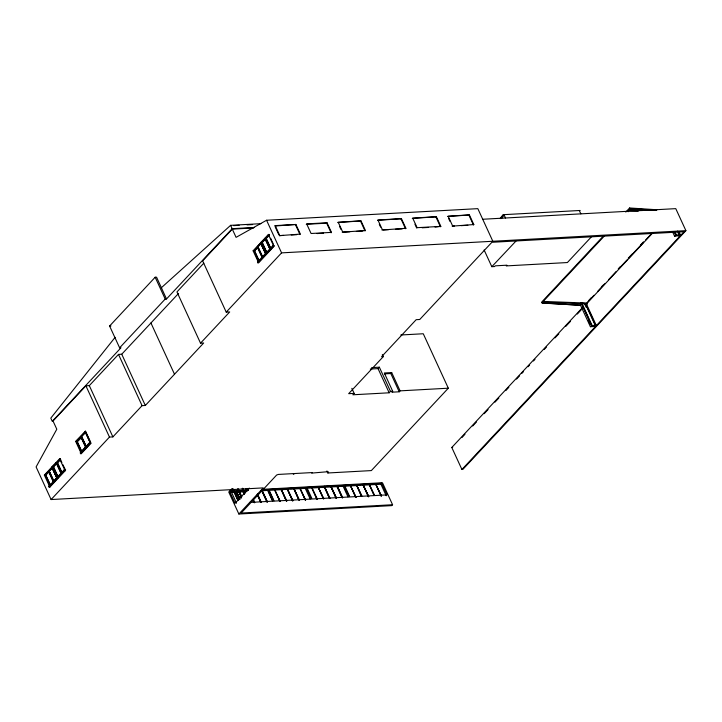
<?xml version="1.0" encoding="UTF-8"?>
<svg xmlns="http://www.w3.org/2000/svg" width="722" height="722" viewBox="0 0 722 722"><rect width="100%" height="100%" fill="white"/><g stroke="black" fill="none" stroke-linecap="round" stroke-linejoin="round"><path stroke-width="1.08" d="M500.499 218.622L503.252 215.111L504.146 215.066L501.384 218.576M500.31 218.225L503.063 214.705L580.118 210.472L579.495 210.923L580.84 213.847M115.123 337.336L50.793 418.137L52.264 421.323L121.007 347.742L119.626 347.823L109.6 326.019L155.167 277.239L156.557 277.167L166.502 298.971L165.203 299.043L119.626 347.823M260.886 223.676L230.625 225.336L161.34 287.744M166.502 298.971L232.168 228.684L254.586 227.457M178.587 293.385L121.747 354.213L118.498 354.394L89.311 385.629L85.9 385.819L53.022 421.007L56.803 429.22L36.1 466.935L51.1 499.552L263.277 487.892L238.865 514.019L228.748 492.025L231.798 488.758M253.648 227.953L232.294 229.127L202.638 260.868L226.221 312.121L229.713 311.931L200.526 343.167L176.953 291.914L203.83 263.142M295.921 224.47L275.199 225.616L274.82 226.022L295.921 224.47L300.352 234.099L279.243 235.643L283.602 235.408M268.367 234.47L273.891 246.473L258.638 262.799L257.907 262.835L257.537 262.041L258.268 262.005L253.115 250.787L268.367 234.47L269.261 234.415L265.561 238.368L264.667 238.422M262.537 258.016L257.384 246.798L261.084 242.836M80.656 453.687L81.306 453.651L75.711 441.476L85.575 431.233L90.801 442.595L89.826 442.64L90.205 443.47L80.656 453.687L80.277 452.865L90.142 442.252L85.512 432.55L89.979 442.261L86.135 446.367L81.667 436.657L85.674 432.541M266.129 253.593L260.976 242.375L265.317 238.386L270.479 249.604M65.666 469.932L64.041 470.022L48.789 486.339L49.15 487.133L49.881 487.097L44.358 475.085L59.61 458.768L60.504 458.714L56.812 462.667L55.919 462.721M253.115 250.787L253.927 250.742L257.628 246.789L262.312 256.978M86.026 447.703L80.81 436.35L85.575 431.233M53.789 482.314L48.627 471.096L52.327 467.134L51.758 467.161L56.921 478.379L57.381 477.892L52.219 466.674L56.569 462.685L61.253 472.874M75.711 441.476L80.81 436.35M254.397 250.823L257.628 247.529L254.397 250.823L259.144 261.156M264.288 255.407L262.591 257.059L257.916 246.906L261.156 243.612L265.353 252.745M266.779 252.682L262.104 242.529L265.236 239.181L270.064 249.325L265.236 239.181M44.358 475.085L45.17 475.04L48.87 471.078L53.563 481.276M262.104 242.529L265.398 239.172M266.093 238.504L269.387 235.155L266.093 238.504L270.804 248.747M52.237 467.91L56.912 478.063L53.834 481.357L49.168 471.204L52.237 467.91L56.605 477.043M45.639 475.121L48.879 471.827L45.639 475.121L50.558 485.446L45.802 475.112M49.168 471.204L52.399 467.91M53.356 466.827L56.641 463.47L61.316 473.623L58.022 476.98L53.356 466.827L56.641 463.47M62.047 473.045L57.345 462.802L60.468 459.454L61.884 462.531M57.345 462.802L60.63 459.445M77.11 441.783L81.36 437.487L77.11 441.783L81.613 451.584L85.864 447.288M257.537 262.041L272.79 245.724L274.414 245.633M262.591 257.059L265.66 253.765M271.427 248.079L273.304 246.067M272.221 247.402L273.467 246.058M81.613 451.584L85.62 447.297L81.117 437.505M257.907 262.835L273.16 246.509L273.891 246.473M56.307 478.876L53.997 481.348L49.331 471.195M49.15 487.133L64.402 470.807L65.133 470.771L59.61 458.768M49.881 487.097L65.133 470.771M81.306 453.651L90.855 443.434L85.25 431.251M51.1 499.552L109.473 437.081L112.885 436.891L142.072 405.656L145.321 405.475L203.694 342.995L200.526 343.167M226.221 312.121L281.571 252.871L685.9 230.652L675.774 208.64L482.711 219.253M326.66 223.17L327.039 222.764L331.47 232.385L331.082 232.8L326.66 223.17L306.263 224.298M342.219 232.186L365.422 230.517L361 220.896L338.176 222.15L342.598 231.771M337.788 222.566L361 220.896M381.938 230.002L405.89 228.296L401.459 218.676L377.895 219.966L382.326 229.587M377.516 220.381L401.459 218.676M405.89 228.296L405.502 228.703L401.08 219.082M412.289 218.468L436.404 216.753L440.826 226.374L435.05 227.078M452.532 225.733L448.1 216.113L469.39 214.939L473.812 224.56L452.143 226.139L454.382 226.022M447.721 216.519L469.39 214.939M473.812 224.56L473.433 224.975L469.011 215.346M245.841 488.893L246.725 490.825L235.074 503.297L229.749 491.718L231.933 489.381M233.414 489.254L230.417 492.458L246.843 491.556M239.749 499.416L236.247 491.276L239.776 498.234M242.908 491.077L243.955 494.083M249.28 488.09L247.095 490.428L246.211 488.505M382.326 354.592L383.274 356.641L348.663 393.68L354.15 393.382L351.84 388.346M354.15 393.382L352.832 394.79L389.167 392.795L390.485 391.387L392.705 391.261L384.303 372.985L391.694 372.579L400.096 390.855L399.221 391.793L391.829 392.199L392.705 391.261M370.332 369.032L378.039 368.608L379.357 367.2L390.485 391.387M261.075 490.779L267.645 490.418L268.467 489.534L273.791 501.113L249.704 502.44M279.847 501.546L274.513 489.417L280.335 501.357M274.838 489.399L274.351 489.597M286.345 501.194L281.011 489.065L286.833 500.996M280.849 489.236L281.336 489.047M384.483 373.87L390.819 373.518L391.694 372.579M292.518 500.851L287.185 488.722L293.015 500.662M287.022 488.902L287.509 488.704M299.504 500.301L293.683 488.361L298.556 499.498M294.007 488.343L299.341 500.481M305.189 500.156L299.856 488.027L305.677 499.967M300.181 488.009L299.693 488.198M269.107 490.346L305.271 488.352L306.092 487.476L311.417 499.046L274.152 501.095L268.837 489.525L306.092 487.476M306.805 487.449L305.975 488.325L343.13 486.285L343.961 485.401L349.277 496.962L312.121 499.001L306.805 487.449L343.961 485.401M317.31 499.019L311.489 487.079L316.823 499.218M326.931 470.952L327.86 472.982L328.618 472.17L327.391 472.233L327.878 471.71L311.633 473.1L312.121 472.576L295.145 473.506L293.331 474.11L293.827 473.578L278.322 474.435L276.661 475.022L241.121 513.062L392.578 504.741L382.461 482.738L263.539 489.272M323.808 498.667L317.987 486.727L323.321 498.857M329.99 498.324L324.16 486.384L329.494 498.514M324.485 486.366L329.819 498.496M336.479 497.963L330.658 486.032L335.992 498.162M330.983 486.014L336.317 498.144M344.565 485.383L343.735 486.267L380.918 484.227L381.739 483.343L387.055 494.886L349.872 496.935L344.565 485.383L381.739 483.343M355.648 497.449L350.314 485.319L356.136 497.25M350.639 485.301L350.152 485.491M361.37 496.113L356.488 484.976L361.857 495.915M356.325 485.157L356.812 484.958M400.791 334.99L423.272 333.754L448.317 388.201L371.343 470.591L327.86 472.982M591.408 236.825L567.384 262.546L506.275 265.904L506.934 265.2L495.238 265.84L494.579 266.544L491.808 266.698L484.119 249.974M368.319 496.754L362.986 484.615L368.807 496.556M362.814 484.796L363.31 484.597M374.032 495.418L369.159 484.281L374.519 495.22M369.483 484.263L368.996 484.453M603.619 235.796L541.699 302.076L541.978 302.87L580.497 305.379M625.784 212.069L629.611 207.981L657.119 209.768M627.797 210.887L628.113 211.772L629.828 208.595L656.235 210.319M541.978 302.87L542.493 302.319L542.773 303.114L580.515 305.189M542.773 303.114L543.522 302.31L543.206 301.426L604.729 235.58M380.99 496.05L375.657 483.921L381.478 495.861M375.981 483.902L375.494 484.101M392.578 504.741L391.757 505.617L238.865 514.019M591.408 324.819L581.418 303.096L586.228 303.574L596.21 325.288L595.118 326.461L590.406 326.723L580.344 304.855M588.439 300.776L591.498 297.5M601.435 286.869L602.96 285.226M618.249 268.864L620.55 266.409M628.194 258.232L632.012 254.135M640.423 245.137L643.482 241.861M685.9 230.652L462.802 469.435L461.918 469.49L451.791 447.478L582.464 307.626M587.076 302.689L593.989 295.28M597.834 291.174L604.747 283.764M608.592 279.649L616.281 271.427M618.583 268.954L627.039 259.911M628.573 258.259L643.185 242.628M645.486 240.164L652.408 232.764M543.206 301.426L587.194 303.087L653.094 232.547M461.918 437.55L464.986 434.256M472.684 426.025L476.529 421.91M484.227 413.67L488.072 409.555M494.994 402.145L498.839 398.03M505.761 390.62L508.839 387.326M516.537 379.086L519.614 375.792M521.916 373.328L523.459 371.677M528.071 366.74L529.614 365.088M533.459 360.973L534.993 359.33M544.226 349.448L546.536 346.975M555.001 337.914L558.846 333.799M565.768 326.389L570.38 321.452M577.311 314.043L581.156 309.918M672.751 232.204L674.592 236.202L676.315 234.993L674.953 232.015M590.406 326.723L592.13 325.514L581.688 302.807L580.984 302.689L591.498 325.55M674.673 232.313L676.315 234.993M592.13 325.514L596.21 325.288M676.045 235.282L680.395 234.767L679.032 231.789M678.184 233.675L678.824 235.968L680.395 234.767M461.918 469.49L684.05 231.735L491.872 242.294L419.753 319.485L416.179 319.684L381.568 356.731L383.274 356.641M491.808 266.698L516.059 240.968M492.837 241.265L477.838 208.649L266.571 220.255L236.076 237.348L232.294 229.127M233.549 225.625L239.153 225.318M246.996 224.885L252.601 224.578M327.039 222.764L306.651 223.883L311.074 233.504L331.47 232.385M436.404 216.753L412.677 218.053L417.099 227.683L440.826 226.374M291.237 234.984L296.697 234.686M317.129 233.567L323.573 233.206M343.302 232.123L349.827 231.771M356.343 231.41L362.868 231.049M383.057 229.939L388.671 229.632M395.403 229.262L402.136 228.892M422.108 227.791L428.579 227.439M461.105 225.652L467.829 225.282M257.916 246.906L262.754 257.05M262.384 257.853L257.465 247.538M679.104 235.679L674.592 236.202M109.6 326.019L110.98 325.938M371.649 367.624L379.357 367.2M400.096 390.855L448.317 388.201M81.667 436.657L86.135 446.367M90.205 443.47L90.855 443.434M80.277 452.865L80.927 452.829M451.791 447.478L452.685 447.432M65.341 469.688L62.823 464.58M58.022 476.98L53.518 466.818M48.789 486.339L49.52 486.303M247.836 490.139L231.004 491.068L236.509 503.216M229.749 491.718L247.664 490.68M262.998 489.832L268.467 489.534M236.085 491.447L239.614 498.406M237.737 491.529L241.112 491.348M263.593 490.112L268.097 489.859M277.086 489.372L280.461 489.182M290.578 488.623L293.953 488.442M304.07 487.882L306.318 487.765M316.435 487.206L319.81 487.016M331.046 486.402L333.302 486.276M342.291 485.78L346.786 485.536M356.912 484.976L360.278 484.796M370.395 484.236L372.651 484.119M543.522 302.31L587.5 303.971L587.194 303.087M628.88 209.606L642.381 210.544M629.223 210.58L638.221 211.203M678.418 231.807L679.799 234.803M677.687 231.103L679.528 235.092M674.303 232.033L675.684 235.029M585.56 303.466L595.614 325.324M585.28 303.754L595.343 325.613M584.874 304.368L586.246 307.346M588.358 320.767L589.721 323.727M503.956 214.66L505.49 217.981M448.606 218.441L449.932 221.329M436.016 217.16L440.447 226.789M414.942 224.244L416.72 228.089M379.285 224.226L380.611 227.114M360.612 221.311L365.034 230.932M339.566 226.41L340.892 229.298M390.819 373.518L399.221 391.793M378.039 368.608L389.167 392.795M295.542 224.885L299.964 234.506M275.199 225.616L279.631 235.237M275.262 226.988L278.8 234.686M266.571 220.255L281.571 252.871M270.633 238.233L273.457 244.379M272.79 245.724L273.16 246.509M380.918 484.227L386.225 495.77M266.256 238.495L270.967 248.738M265.561 238.368L270.254 248.567M375.657 483.921L381.315 496.032M262.267 242.52L266.941 252.673M261.626 242.339L266.779 253.557M260.994 243.621L265.191 252.754M260.516 242.872L265.678 254.081M369.159 484.281L374.357 495.4M363.139 484.778L368.644 496.736M362.986 484.615L368.482 496.574M254.559 250.814L259.306 261.147M253.927 250.742L258.611 260.94M356.65 485.139L361.695 496.095M356.488 484.976L361.532 495.933M350.314 485.319L355.973 497.431M230.625 225.336L232.168 228.684M345.062 489.155L346.389 492.043M343.13 486.285L348.004 496.88M337.156 485.671L342.652 497.629M336.993 485.852L342.49 497.801M336.831 485.689L342.327 497.648M336.669 485.87L342.165 497.819M330.658 486.032L336.154 497.981M324.16 486.384L329.665 498.342M317.987 486.727L323.646 498.839M311.489 487.079L317.148 499.2M305.271 488.352L310.153 498.965M299.856 488.027L305.514 500.138M293.683 488.361L299.179 500.319M287.347 488.884L292.843 500.833M287.185 488.722L292.69 500.68M281.174 489.218L286.67 501.176M281.011 489.065L286.508 501.014M274.513 489.417L280.172 501.528M268.449 491.366L272.447 500.048M267.645 490.418L272.528 501.032M261.915 489.868L267.411 501.817M261.752 490.039L267.248 501.998M261.59 489.877L267.086 501.835M261.878 491.05L266.923 502.016M257.573 494.191L261.238 502.16M257.402 494.362L261.075 502.332M257.249 494.209L260.913 502.178M257.537 495.382L260.75 502.35M155.167 277.239L165.203 299.043M253.368 499.525L254.74 502.512M253.043 499.543L254.577 502.692M247.646 488.424L248.539 490.346M252.88 499.723L254.252 502.711M242.854 488.289L245.101 493.162M242.448 488.307L244.695 493.189M242.114 488.659L244.442 493.884M242.745 490.915L244.28 494.065M238.233 488.884L241.843 496.736M237.827 488.911L241.437 496.754M238.359 490.22L241.518 497.088M237.502 489.263L241.563 498.09M236.247 491.276L239.912 499.245M233.702 489.471L238.639 500.211M233.296 489.498L238.233 500.229M232.926 488.848L237.863 499.588M232.52 488.875L237.899 500.581M150.934 322.978L174.507 374.231M121.747 354.213L145.321 405.475M118.498 354.394L142.072 405.656M89.311 385.629L112.885 436.891M85.9 385.819L109.473 437.081M81.568 437.27L85.918 446.738M77.353 441.774L81.857 451.575M76.361 441.44L81.577 452.793M64.041 470.022L64.402 470.807M57.507 462.793L62.209 473.036M56.812 462.667L61.496 472.865M56.478 463.479L61.153 473.632M52.868 466.638L58.031 477.856M48.717 471.836L53.464 482.161M45.17 475.04L50.332 486.258M629.611 207.981L629.828 208.595"/></g></svg>
